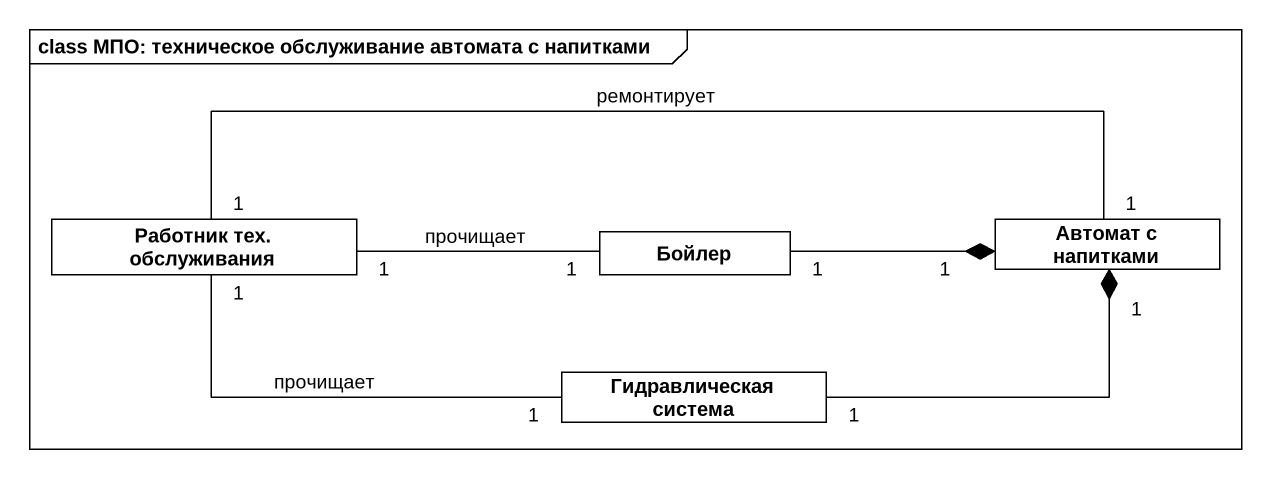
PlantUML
@startuml
mainframe class МПО: техническое обслуживание автомата с напитками
hide circle
hide empty members
class "Работник тех. обслуживания" as Работник_тех_обслуживания
class Бойлер
class "Автомат с напитками" as Автомат_с_напитками
class "Гидравлическая система" as Гидравлическая_система
Работник_тех_обслуживания "1" -right- "1" Бойлер : прочищает
Работник_тех_обслуживания "1" -right- "1" Автомат_с_напитками : ремонтирует
Работник_тех_обслуживания "1" -right- "1" Гидравлическая_система : прочищает
Автомат_с_напитками "1" *-left- "1" Бойлер
Автомат_с_напитками "1" *-left- "1" Гидравлическая_система
@enduml
